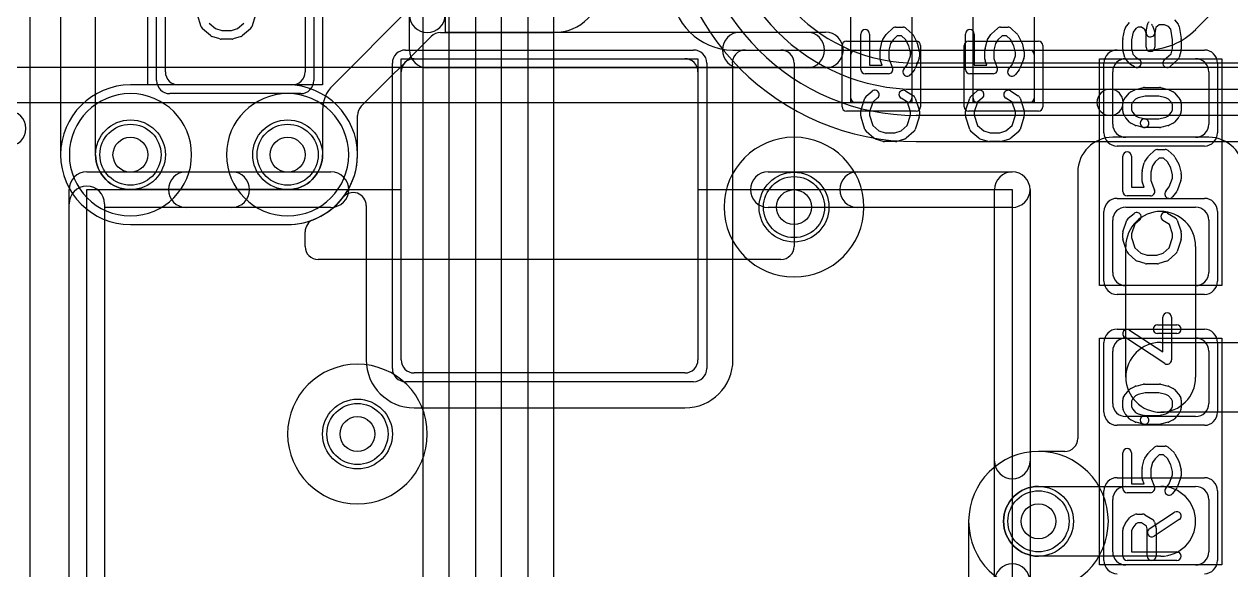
# Model space of a CAD drawing. Extents: x 0 to 23.1, y -0.5 to 20.
# Drawn here: x 7.39 to 14.3, y 7.92 to 11.05 of the extents above; entities that cross this region are included whole.
import ezdxf

# ---------------------------------------------------------------- set-up
doc = ezdxf.new("R2010")
doc.units = 0
for name, color, linetype in [('Hole', 1, 'CONTINUOUS'), ('L1', 3, 'CONTINUOUS'), ('L2', 3, 'CONTINUOUS'), ('L3', 3, 'CONTINUOUS'), ('L4', 3, 'CONTINUOUS'), ('MetalMask-A', 176, 'CONTINUOUS'), ('PartsArea-A', 111, 'CONTINUOUS'), ('PartsSilk-A', 221, 'CONTINUOUS'), ('Resist-A', 2, 'CONTINUOUS'), ('Resist-B', 2, 'CONTINUOUS'), ('Silk-A', 140, 'CONTINUOUS')]:
    doc.layers.add(name, color=color, linetype=linetype)

msp = doc.modelspace()

# ---------------------------------------------------------------- linework, layer by layer
at = {"layer": 'Hole'}
for centre in [(8, 10.3), (8.9, 10.3), (11.8, 10), (9.3, 8.7), (13.2, 8.2)]:
    msp.add_circle(centre, 0.1, dxfattribs=at)
at = {"layer": 'L1'}
for p, q in [((14.10003, 11.01713), (14.76089, 11.67799)), ((8.2, 10.775), (8.2, 11.345)), ((9, 11.345), (9, 10.775)), ((7.59996, 11.3), (7.59996, 10.3)), ((7.8, 10.3), (7.8, 11.3)), ((9.60246, 11.14142), (9.15858, 10.69754)), ((9.77495, 10.99996), (10.42503, 10.99996)), ((9.322, 10.57806), (9.72194, 10.978)), ((9.625, 10.85), (11.175, 10.85)), ((11.45, 10.89996), (11.72503, 10.89996)), ((11.52146, 10.89996), (13.81716, 10.89996)), ((12.125, 10.625), (12.125, 10.875)), ((12.15, 10.9), (12.45, 10.9)), ((12.475, 10.875), (12.475, 10.625)), ((12.825, 10.625), (12.825, 10.875)), ((12.85, 10.9), (13.15, 10.9)), ((13.175, 10.875), (13.175, 10.625)), ((13.7, 10.85), (14.1, 10.85)), ((11.8, 10.82499), (11.8, 9.77497)), ((9.55, 9.125), (9.55, 10.775)), ((11.25, 10.775), (11.25, 9.125)), ((11.45004, 9.125), (11.45004, 10.775)), ((13.625, 10.475), (13.625, 10.775)), ((14.175, 10.775), (14.175, 10.475)), ((8.925, 10.7), (8.275, 10.7)), ((12.45, 10.6), (12.15, 10.6)), ((13.15, 10.6), (12.85, 10.6)), ((9.1, 10.55612), (9.1, 10.3)), ((9.30004, 10.3), (9.30004, 10.52505)), ((14.17504, 10.4), (13.62496, 10.4)), ((14.1, 10.4), (13.7, 10.4)), ((13.42496, 10.2), (13.42496, 8.67504)), ((8.9, 10.1), (8, 10.1)), ((9.34996, 10.00833), (9.34996, 9.125)), ((13.7, 10), (14.1, 10)), ((8, 9.89996), (8.9, 9.89996)), ((13.625, 9.625), (13.625, 9.925)), ((14.175, 9.925), (14.175, 9.625)), ((9, 9.77497), (9, 9.85839)), ((13.7, 9.025), (13.7, 9.775)), ((14.1, 9.775), (14.1, 9.025)), ((11.72503, 9.7), (9.07497, 9.7)), ((14.1, 9.55), (13.7, 9.55)), ((13.7, 9.25), (14.1, 9.25)), ((13.9, 9.225), (15, 9.225)), ((13.625, 8.875), (13.625, 9.175)), ((14.175, 9.175), (14.175, 8.875)), ((11.175, 9.05), (9.625, 9.05)), ((9.625, 8.84996), (11.175, 8.84996)), ((14.1, 8.8), (13.7, 8.8)), ((15, 8.825), (13.9, 8.825)), ((13.34996, 8.60004), (13.2, 8.60004)), ((13.2, 8.4), (13.9, 8.4)), ((13.7, 8.4), (14.1, 8.4)), ((13.625, 8.025), (13.625, 8.325)), ((14.175, 8.325), (14.175, 8.025)), ((12.79996, 8.2), (12.79996, 7.52405)), ((13.9, 8), (13.2, 8)), ((14.1, 7.95), (13.7, 7.95))]:
    msp.add_line(p, q, dxfattribs=at)
for centre in [(8, 10.3), (8.9, 10.3), (11.8, 10), (9.3, 8.7), (13.2, 8.2)]:
    msp.add_circle(centre, 0.2, dxfattribs=at)
for centre, radius, start, end in [((10.42503, 11.27497), 0.27501, -90, 0), ((11.45, 11.25), 0.35004, 180, -90), ((9.77495, 10.92499), 0.07497, 90, 135), ((13.81716, 11.3), 0.40004, -90, -45), ((9.625, 10.775), 0.075, 90, 180), ((11.175, 10.775), 0.075, 0, 90), ((11.52146, 10.82496), 0.075, 90, -171.79751), ((11.72503, 10.82499), 0.07497, 0, 90), ((12.15, 10.875), 0.025, 90, 180), ((12.45, 10.875), 0.025, 0, 90), ((12.85, 10.875), 0.025, 90, 180), ((13.15, 10.875), 0.025, 0, 90), ((13.7, 10.775), 0.075, 90, 180), ((14.1, 10.775), 0.075, 0, 90), ((11.175, 10.77501), 0.27504, -0.002083, 8.204342), ((8.275, 10.775), 0.075, 180, -90), ((8.925, 10.775), 0.075, -90, 0), ((9.3, 10.55612), 0.2, 135, 180), ((9.37501, 10.52505), 0.07497, 135, 180), ((12.15, 10.625), 0.025, 180, -90), ((12.45, 10.625), 0.025, -90, 0), ((12.85, 10.625), 0.025, 180, -90), ((13.15, 10.625), 0.025, -90, 0), ((13.7, 10.475), 0.075, 180, -90), ((14.1, 10.475), 0.075, -90, 0), ((13.62496, 10.2), 0.2, 90, 180), ((14.17504, 10.2), 0.2, 0, 90), ((8, 10.3), 0.40004, 180, -90), ((8, 10.3), 0.2, 180, -90), ((8.9, 10.3), 0.2, -90, 0), ((8.9, 10.3), 0.40004, -68.339019, 0), ((8.90001, 10.3), 0.40004, -90.001432, -37.879129), ((9.27496, 10.00833), 0.075, 0, 142.121666), ((13.7, 9.925), 0.075, 90, 180), ((13.9, 9.775), 0.2, 0, 180), ((14.1, 9.925), 0.075, 0, 90), ((9.07497, 9.85839), 0.07497, 111.832633, 180), ((9.07533, 9.85853), 0.07497, 111.658078, 112.127813), ((9.07497, 9.77497), 0.07497, 180, -90), ((11.72503, 9.77497), 0.07497, -90, 0), ((13.7, 9.625), 0.075, 180, -90), ((14.1, 9.625), 0.075, -90, 0), ((13.7, 9.175), 0.075, 90, 180), ((13.9, 9.025), 0.2, 90, -90), ((14.1, 9.175), 0.075, 0, 90), ((9.625, 9.125), 0.27504, 180, -90), ((9.625, 9.125), 0.075, 180, -90), ((11.175, 9.125), 0.27504, -90, 0), ((11.175, 9.125), 0.075, -90, 0), ((13.9, 9.025), 0.2, 180, 0), ((13.7, 8.875), 0.075, 180, -90), ((14.1, 8.875), 0.075, -90, 0), ((13.34996, 8.67504), 0.075, -90, 0), ((13.2, 8.2), 0.40004, 90, 180), ((13.2, 8.2), 0.2, 90, -90), ((13.7, 8.325), 0.075, 90, 180), ((13.9, 8.2), 0.2, -90, 90), ((14.1, 8.325), 0.075, 0, 90), ((13.7, 8.025), 0.075, 180, -90), ((14.1, 8.025), 0.075, -90, 0)]:
    msp.add_arc(centre, radius, start, end, dxfattribs=at)
at = {"layer": 'L2'}
for p, q in [((8.9, 10.70004), (8, 10.70004)), ((8, 9.89996), (8.9, 9.89996))]:
    msp.add_line(p, q, dxfattribs=at)
for centre in [(11.8, 10), (9.3, 8.7)]:
    msp.add_circle(centre, 0.2, dxfattribs=at)
for centre, start, end in [((8, 10.3), 90, -90), ((8.9, 10.3), -90, 90), ((13.2, 8.2), 90, -90), ((13.2, 8.2), -90, 90)]:
    msp.add_arc(centre, 0.40004, start, end, dxfattribs=at)
at = {"layer": 'L3'}
for p, q in [((14.61268, 10.80004), (3.7, 10.80004)), ((3.7, 10.6), (14.53094, 10.6))]:
    msp.add_line(p, q, dxfattribs=at)
for centre in [(8, 10.3), (8.9, 10.3), (13.2, 8.2)]:
    msp.add_circle(centre, 0.2, dxfattribs=at)
for centre, start, end in [((11.8, 10), 90, -90), ((11.8, 10), -90, 90), ((9.3, 8.7), 90, -90), ((9.3, 8.7), -90, 90)]:
    msp.add_arc(centre, 0.40004, start, end, dxfattribs=at)
at = {"layer": 'L4'}
for p, q in [((10.125, 7.36302), (10.125, 12.925)), ((10.275, 12.925), (10.275, 7.36302)), ((10.42504, 7.36303), (10.42504, 12.925)), ((9.67496, 12.65185), (9.67496, 6.66105)), ((9.825, 6.66105), (9.825, 12.65575)), ((9.975, 12.65575), (9.975, 6.66105)), ((7.42504, 4.37517), (7.42504, 12.23697)), ((14.64932, 10.82504), (12.5, 10.82504)), ((12.5, 10.675), (13.61, 10.675)), ((13.61, 10.675), (14.70234, 10.675)), ((13.61, 10.525), (12.5, 10.525)), ((14.70234, 10.525), (13.61, 10.525)), ((12.5, 10.37496), (14.64931, 10.37496))]:
    msp.add_line(p, q, dxfattribs=at)
for centre in [(8, 10.3), (8.9, 10.3), (11.8, 10), (9.3, 8.7), (13.2, 8.2)]:
    msp.add_circle(centre, 0.2, dxfattribs=at)
for centre, radius, start, end in [((12.5, 11.8), 1.42504, 180, -90), ((12.5, 11.8), 1.275, 180, -90), ((12.5, 11.8), 1.125, 180, -90), ((12.5, 11.8), 0.97496, 180, -90), ((8, 10.3), 0.35004, 90, -90), ((8, 10.3), 0.35004, -90, 90), ((8.9, 10.3), 0.35004, 90, -90), ((8.9, 10.3), 0.35004, -90, 90), ((13.61, 10.6), 0.075, 90, -90), ((13.61, 10.6), 0.075, -90, 90), ((13.2, 8.2), 0.40004, 90, -90), ((13.2, 8.2), 0.40004, -90, 90)]:
    msp.add_arc(centre, radius, start, end, dxfattribs=at)
at = {"layer": 'MetalMask-A'}
for p, q in [((8.2, 10.775), (8.2, 11.345)), ((9, 11.345), (9, 10.775)), ((9.625, 10.85), (11.175, 10.85)), ((12.125, 10.625), (12.125, 10.875)), ((12.15, 10.9), (12.45, 10.9)), ((12.475, 10.875), (12.475, 10.625)), ((12.825, 10.625), (12.825, 10.875)), ((12.85, 10.9), (13.15, 10.9)), ((13.175, 10.875), (13.175, 10.625)), ((13.7, 10.85), (14.1, 10.85)), ((9.55, 9.125), (9.55, 10.775)), ((11.25, 10.775), (11.25, 9.125)), ((13.625, 10.475), (13.625, 10.775)), ((14.175, 10.775), (14.175, 10.475)), ((8.925, 10.7), (8.275, 10.7)), ((12.45, 10.6), (12.15, 10.6)), ((13.15, 10.6), (12.85, 10.6)), ((14.1, 10.4), (13.7, 10.4)), ((13.7, 10), (14.1, 10)), ((13.625, 9.625), (13.625, 9.925)), ((14.175, 9.925), (14.175, 9.625)), ((14.1, 9.55), (13.7, 9.55)), ((13.7, 9.25), (14.1, 9.25)), ((13.625, 8.875), (13.625, 9.175)), ((14.175, 9.175), (14.175, 8.875)), ((11.175, 9.05), (9.625, 9.05)), ((14.1, 8.8), (13.7, 8.8)), ((13.7, 8.4), (14.1, 8.4)), ((13.625, 8.025), (13.625, 8.325)), ((14.175, 8.325), (14.175, 8.025)), ((14.1, 7.95), (13.7, 7.95))]:
    msp.add_line(p, q, dxfattribs=at)
for centre, radius, start, end in [((9.625, 10.775), 0.075, 90, 180), ((11.175, 10.775), 0.075, 0, 90), ((12.15, 10.875), 0.025, 90, 180), ((12.45, 10.875), 0.025, 0, 90), ((12.85, 10.875), 0.025, 90, 180), ((13.15, 10.875), 0.025, 0, 90), ((13.7, 10.775), 0.075, 90, 180), ((14.1, 10.775), 0.075, 0, 90), ((8.275, 10.775), 0.075, 180, -90), ((8.925, 10.775), 0.075, -90, 0), ((12.15, 10.625), 0.025, 180, -90), ((12.45, 10.625), 0.025, -90, 0), ((12.85, 10.625), 0.025, 180, -90), ((13.15, 10.625), 0.025, -90, 0), ((13.7, 10.475), 0.075, 180, -90), ((14.1, 10.475), 0.075, -90, 0), ((13.7, 9.925), 0.075, 90, 180), ((14.1, 9.925), 0.075, 0, 90), ((13.7, 9.625), 0.075, 180, -90), ((14.1, 9.625), 0.075, -90, 0), ((13.7, 9.175), 0.075, 90, 180), ((14.1, 9.175), 0.075, 0, 90), ((9.625, 9.125), 0.075, 180, -90), ((11.175, 9.125), 0.075, -90, 0), ((13.7, 8.875), 0.075, 180, -90), ((14.1, 8.875), 0.075, -90, 0), ((13.7, 8.325), 0.075, 90, 180), ((14.1, 8.325), 0.075, 0, 90), ((13.7, 8.025), 0.075, 180, -90), ((14.1, 8.025), 0.075, -90, 0)]:
    msp.add_arc(centre, radius, start, end, dxfattribs=at)
at = {"layer": 'PartsArea-A'}
for p, q in [((8.1, 10.7), (8.1, 12.7)), ((9.1, 12.7), (9.1, 10.7)), ((12.125, 10.6), (12.125, 11.4)), ((12.475, 11.4), (12.475, 10.6)), ((12.825, 10.6), (12.825, 11.4)), ((13.175, 11.4), (13.175, 10.6)), ((9.55, 10.1), (9.55, 10.85)), ((9.55, 10.85), (11.25, 10.85)), ((11.25, 10.85), (11.25, 10.1)), ((13.55, 9.55), (13.55, 10.85)), ((13.55, 10.85), (14.25, 10.85)), ((14.25, 10.85), (14.25, 9.55)), ((9.1, 10.7), (8.1, 10.7)), ((12.475, 10.6), (12.125, 10.6)), ((13.175, 10.6), (12.825, 10.6)), ((7.75, 5.3), (7.75, 10.1)), ((7.75, 10.1), (9.55, 10.1)), ((11.25, 10.1), (13.05, 10.1)), ((13.05, 10.1), (13.05, 5.3)), ((14.25, 9.55), (13.55, 9.55)), ((13.55, 7.95), (13.55, 9.25)), ((13.55, 9.25), (14.25, 9.25)), ((14.25, 9.25), (14.25, 7.95)), ((14.25, 7.95), (13.55, 7.95))]:
    msp.add_line(p, q, dxfattribs=at)
at = {"layer": 'PartsSilk-A'}
for p, q in [((9.5984, 10.9), (9.5984, 14.4)), ((9.8016, 14.2984), (9.8016, 11.0016)), ((8.40582, 11.03266), (8.3836, 11.1021)), ((8.7164, 11.1021), (8.69418, 11.03266)), ((13.699, 11.02951), (13.72122, 11.05729)), ((13.97795, 11.07217), (14.00017, 11.04717)), ((8.45761, 10.98258), (8.41317, 11.02147)), ((8.45132, 11.05452), (8.48656, 11.02368)), ((8.48656, 11.02368), (8.52234, 11.0125)), ((8.52234, 11.0125), (8.57766, 11.0125)), ((8.57766, 11.0125), (8.61344, 11.02368)), ((8.61344, 11.02368), (8.64868, 11.05452)), ((8.68683, 11.02147), (8.64239, 10.98258)), ((9.8016, 11.0016), (11.98081, 11.0016)), ((12.18241, 10.78889), (12.18241, 10.99167)), ((12.23241, 10.99167), (12.23241, 10.81389)), ((12.30883, 10.96109), (12.32735, 10.98887)), ((12.33125, 10.99343), (12.36458, 11.02399)), ((12.38148, 11.03056), (12.42593, 11.03056)), ((12.44283, 11.02399), (12.47616, 10.99343)), ((12.78241, 10.78889), (12.78241, 10.99167)), ((12.83241, 10.99167), (12.83241, 10.81389)), ((12.90883, 10.96109), (12.92735, 10.98887)), ((12.93125, 10.99343), (12.96458, 11.02399)), ((12.98148, 11.03056), (13.02593, 11.03056)), ((13.04283, 11.02399), (13.07616, 10.99343)), ((13.68295, 10.96626), (13.69406, 11.01904)), ((13.74176, 11.00292), (13.73241, 10.95851)), ((13.7576, 11.02273), (13.74176, 11.00292)), ((13.77013, 11.03056), (13.7576, 11.02273)), ((13.78913, 11.03056), (13.77013, 11.03056)), ((13.80285, 11.02198), (13.78913, 11.03056)), ((13.80803, 11.0168), (13.80285, 11.02198)), ((13.81574, 10.9956), (13.80803, 11.0168)), ((13.81574, 10.91667), (13.81574, 10.9956)), ((13.81613, 11.00438), (13.82354, 11.04605)), ((13.85313, 11.0391), (13.86424, 11.00854)), ((13.87117, 11.02831), (13.86535, 10.99562)), ((13.86574, 11), (13.86574, 10.91667)), ((13.89053, 11.04444), (13.87117, 11.02831)), ((13.92093, 11.04444), (13.89053, 11.04444)), ((13.94437, 11.03468), (13.92093, 11.04444)), ((13.95795, 11.01941), (13.94437, 11.03468)), ((13.96759, 10.95912), (13.95795, 11.01941)), ((14.00617, 11.03451), (14.01728, 10.96506)), ((8.51106, 10.96364), (8.46661, 10.97753)), ((8.58148, 10.9625), (8.51852, 10.9625)), ((8.63339, 10.97753), (8.58894, 10.96364)), ((12.29427, 10.90884), (12.30538, 10.95328)), ((12.35283, 10.93696), (12.34352, 10.8997)), ((12.36727, 10.95862), (12.35283, 10.93696)), ((12.39121, 10.98056), (12.36727, 10.95862)), ((12.4162, 10.98056), (12.39121, 10.98056)), ((12.43921, 10.95946), (12.4162, 10.98056)), ((12.45797, 10.92428), (12.43921, 10.95946)), ((12.46759, 10.88581), (12.45797, 10.92428)), ((12.48132, 10.98676), (12.50354, 10.94509)), ((12.50573, 10.93939), (12.51684, 10.89495)), ((12.89427, 10.90884), (12.90538, 10.95328)), ((12.95283, 10.93696), (12.94352, 10.8997)), ((12.96727, 10.95862), (12.95283, 10.93696)), ((12.99121, 10.98056), (12.96727, 10.95862)), ((13.0162, 10.98056), (12.99121, 10.98056)), ((13.03921, 10.95946), (13.0162, 10.98056)), ((13.05797, 10.92428), (13.03921, 10.95946)), ((13.06759, 10.88581), (13.05797, 10.92428)), ((13.08132, 10.98676), (13.10354, 10.94509)), ((13.10573, 10.93939), (13.11684, 10.89495)), ((13.68241, 10.90556), (13.68241, 10.96111)), ((13.73241, 10.95851), (13.73241, 10.90884)), ((13.96759, 10.90884), (13.96759, 10.95912)), ((14.01759, 10.96111), (14.01759, 10.90556)), ((12.29352, 10.84722), (12.29352, 10.90278)), ((12.34352, 10.8997), (12.34352, 10.85182)), ((12.34352, 10.85182), (12.3641, 10.79779)), ((12.4484, 10.81534), (12.46759, 10.86571)), ((12.46759, 10.86571), (12.46759, 10.88581)), ((12.51595, 10.85221), (12.49373, 10.79388)), ((12.51759, 10.88889), (12.51759, 10.86111)), ((12.89352, 10.84722), (12.89352, 10.90278)), ((12.94352, 10.8997), (12.94352, 10.85182)), ((12.94352, 10.85182), (12.9641, 10.79779)), ((13.0484, 10.81534), (13.06759, 10.86571)), ((13.06759, 10.86571), (13.06759, 10.88581)), ((13.11595, 10.85221), (13.09373, 10.79388)), ((13.11759, 10.88889), (13.11759, 10.86111)), ((13.69436, 10.85745), (13.68325, 10.89912)), ((13.73241, 10.90884), (13.74115, 10.87606)), ((13.74115, 10.87606), (13.75704, 10.85818)), ((13.75704, 10.85818), (13.77621, 10.8462)), ((13.92058, 10.84381), (13.95929, 10.87769)), ((13.95929, 10.87769), (13.96759, 10.90884)), ((14.01675, 10.89912), (14.00564, 10.85745)), ((11.98081, 10.7984), (9.7, 10.7984)), ((12.23241, 10.81389), (12.30446, 10.81389)), ((12.30446, 10.81389), (12.29516, 10.83832)), ((12.42863, 10.79062), (12.4484, 10.81534)), ((12.48989, 10.78716), (12.46767, 10.75938)), ((12.83241, 10.81389), (12.90446, 10.81389)), ((12.90446, 10.81389), (12.89516, 10.83832)), ((13.02863, 10.79062), (13.0484, 10.81534)), ((13.08989, 10.78716), (13.06767, 10.75938)), ((13.72205, 10.82228), (13.69983, 10.84728)), ((13.74971, 10.8038), (13.72749, 10.81769)), ((13.99794, 10.84508), (13.9535, 10.80619)), ((12.34074, 10.76389), (12.20741, 10.76389)), ((12.94074, 10.76389), (12.80741, 10.76389)), ((12.21363, 10.63588), (12.24696, 10.66365)), ((12.43918, 10.66564), (12.48362, 10.63787)), ((12.81363, 10.63588), (12.84696, 10.66365)), ((13.03918, 10.66564), (13.08362, 10.63787)), ((13.69983, 10.6305), (13.72205, 10.6555)), ((13.72956, 10.66125), (13.75178, 10.67236)), ((13.7569, 10.67425), (13.80135, 10.68536)), ((13.80741, 10.68611), (13.89259, 10.68611)), ((13.89865, 10.68536), (13.9431, 10.67425)), ((13.94822, 10.67236), (13.97044, 10.66125)), ((13.97795, 10.6555), (14.00017, 10.6305)), ((12.18369, 10.5579), (12.20591, 10.62457)), ((12.2511, 10.60202), (12.23241, 10.54594)), ((12.27896, 10.62523), (12.2511, 10.60202)), ((12.4495, 10.60023), (12.41268, 10.62324)), ((12.46759, 10.54594), (12.4495, 10.60023)), ((12.49409, 10.62457), (12.51631, 10.5579)), ((12.78369, 10.5579), (12.80591, 10.62457)), ((12.8511, 10.60202), (12.83241, 10.54594)), ((12.87896, 10.62523), (12.8511, 10.60202)), ((13.0495, 10.60023), (13.01268, 10.62324)), ((13.06759, 10.54594), (13.0495, 10.60023)), ((13.09409, 10.62457), (13.11631, 10.5579)), ((13.68241, 10.55), (13.68241, 10.59444)), ((13.6857, 10.60684), (13.69681, 10.62629)), ((13.73894, 10.59923), (13.73241, 10.5878)), ((13.73241, 10.5878), (13.73241, 10.5559)), ((13.75623, 10.61868), (13.73894, 10.59923)), ((13.77169, 10.62641), (13.75623, 10.61868)), ((13.81049, 10.63611), (13.77169, 10.62641)), ((13.88951, 10.63611), (13.81049, 10.63611)), ((13.92831, 10.62641), (13.88951, 10.63611)), ((13.94377, 10.61868), (13.92831, 10.62641)), ((13.96106, 10.59923), (13.94377, 10.61868)), ((13.96759, 10.5878), (13.96106, 10.59923)), ((13.96759, 10.5559), (13.96759, 10.5878)), ((14.00319, 10.62629), (14.0143, 10.60684)), ((14.01759, 10.59444), (14.01759, 10.55)), ((12.18241, 10.52222), (12.18241, 10.55)), ((12.20582, 10.44516), (12.1836, 10.5146)), ((12.23241, 10.54594), (12.23241, 10.52612)), ((12.23241, 10.52612), (12.25132, 10.46702)), ((12.44868, 10.46702), (12.46759, 10.52612)), ((12.46759, 10.52612), (12.46759, 10.54594)), ((12.5164, 10.5146), (12.49418, 10.44516)), ((12.51759, 10.55), (12.51759, 10.52222)), ((12.78241, 10.52222), (12.78241, 10.55)), ((12.80582, 10.44516), (12.7836, 10.5146)), ((12.83241, 10.54594), (12.83241, 10.52612)), ((12.83241, 10.52612), (12.85132, 10.46702)), ((13.04868, 10.46702), (13.06759, 10.52612)), ((13.06759, 10.52612), (13.06759, 10.54594)), ((13.1164, 10.5146), (13.09418, 10.44516)), ((13.11759, 10.55), (13.11759, 10.52222)), ((13.69616, 10.5166), (13.68505, 10.53882)), ((13.72205, 10.48617), (13.69983, 10.51117)), ((13.73241, 10.5559), (13.7394, 10.54192)), ((13.7394, 10.54192), (13.75623, 10.52299)), ((13.75623, 10.52299), (13.77169, 10.51526)), ((13.77169, 10.51526), (13.81347, 10.50481)), ((13.80741, 10.50556), (13.88951, 10.50556)), ((13.88951, 10.50556), (13.92831, 10.51526)), ((13.92831, 10.51526), (13.94377, 10.52299)), ((13.94377, 10.52299), (13.9606, 10.54192)), ((13.9606, 10.54192), (13.96759, 10.5559)), ((14.00017, 10.51117), (13.97795, 10.48617)), ((14.01495, 10.53882), (14.00384, 10.5166)), ((12.25132, 10.46702), (12.28656, 10.43618)), ((12.28656, 10.43618), (12.32234, 10.425)), ((12.37766, 10.425), (12.41344, 10.43618)), ((12.41344, 10.43618), (12.44868, 10.46702)), ((12.85132, 10.46702), (12.88656, 10.43618)), ((12.88656, 10.43618), (12.92234, 10.425)), ((12.97766, 10.425), (13.01344, 10.43618)), ((13.01344, 10.43618), (13.04868, 10.46702)), ((13.75178, 10.46931), (13.72956, 10.48042)), ((13.80135, 10.45631), (13.7569, 10.46742)), ((13.89259, 10.45556), (13.80741, 10.45556)), ((13.9431, 10.46742), (13.89865, 10.45631)), ((13.97044, 10.48042), (13.94822, 10.46931)), ((12.25761, 10.39508), (12.21317, 10.43397)), ((12.31106, 10.37614), (12.26661, 10.39003)), ((12.38148, 10.375), (12.31852, 10.375)), ((12.32234, 10.425), (12.37766, 10.425)), ((12.43339, 10.39003), (12.38894, 10.37614)), ((12.48683, 10.43397), (12.44239, 10.39508)), ((12.85761, 10.39508), (12.81317, 10.43397)), ((12.91106, 10.37614), (12.86661, 10.39003)), ((12.98148, 10.375), (12.91852, 10.375)), ((12.92234, 10.425), (12.97766, 10.425)), ((13.03339, 10.39003), (12.98894, 10.37614)), ((13.08683, 10.43397), (13.04239, 10.39508)), ((13.83125, 10.29343), (13.86458, 10.32399)), ((13.88148, 10.33056), (13.92593, 10.33056)), ((13.94283, 10.32399), (13.97616, 10.29343)), ((13.68241, 10.08889), (13.68241, 10.29167)), ((13.73241, 10.29167), (13.73241, 10.11389)), ((13.79427, 10.20884), (13.80538, 10.25328)), ((13.80883, 10.26109), (13.82735, 10.28887)), ((13.85283, 10.23696), (13.84352, 10.1997)), ((13.86727, 10.25862), (13.85283, 10.23696)), ((13.89121, 10.28056), (13.86727, 10.25862)), ((13.9162, 10.28056), (13.89121, 10.28056)), ((13.93921, 10.25946), (13.9162, 10.28056)), ((13.95797, 10.22428), (13.93921, 10.25946)), ((13.98132, 10.28676), (14.00354, 10.24509)), ((14.00573, 10.23939), (14.01684, 10.19495)), ((7.75, 10.2016), (9.1484, 10.2016)), ((11.6516, 10.2016), (13.05, 10.2016)), ((13.79352, 10.14722), (13.79352, 10.20278)), ((13.84352, 10.1997), (13.84352, 10.15182)), ((13.9484, 10.11534), (13.96759, 10.16571)), ((13.96759, 10.18581), (13.95797, 10.22428)), ((13.96759, 10.16571), (13.96759, 10.18581)), ((14.01759, 10.18889), (14.01759, 10.16111)), ((7.6484, 5.3), (7.6484, 10.1)), ((12.9484, 5.4016), (12.9484, 10.1)), ((13.1516, 10.1), (13.1516, 5.3)), ((13.73241, 10.11389), (13.80446, 10.11389)), ((13.80446, 10.11389), (13.79516, 10.13832)), ((13.84352, 10.15182), (13.8641, 10.09779)), ((13.92863, 10.09062), (13.9484, 10.11534)), ((14.01595, 10.15221), (13.99373, 10.09388)), ((13.84074, 10.06389), (13.70741, 10.06389)), ((13.98989, 10.08716), (13.96767, 10.05938)), ((9.1484, 9.9984), (7.8516, 9.9984)), ((7.8516, 9.9984), (7.8516, 5.4016)), ((13.05, 9.9984), (11.6516, 9.9984)), ((13.71363, 9.93588), (13.74696, 9.96365)), ((13.93918, 9.96564), (13.98362, 9.93787)), ((13.68369, 9.8579), (13.70591, 9.92457)), ((13.7511, 9.90202), (13.73241, 9.84594)), ((13.77896, 9.92523), (13.7511, 9.90202)), ((13.9495, 9.90023), (13.91268, 9.92324)), ((13.96759, 9.84594), (13.9495, 9.90023)), ((13.99409, 9.92457), (14.01631, 9.8579)), ((13.68241, 9.82222), (13.68241, 9.85)), ((13.70582, 9.74516), (13.6836, 9.8146)), ((13.73241, 9.84594), (13.73241, 9.82612)), ((13.73241, 9.82612), (13.75132, 9.76702)), ((13.94868, 9.76702), (13.96759, 9.82612)), ((13.96759, 9.82612), (13.96759, 9.84594)), ((14.0164, 9.8146), (13.99418, 9.74516)), ((14.01759, 9.85), (14.01759, 9.82222)), ((13.75132, 9.76702), (13.78656, 9.73618)), ((13.91344, 9.73618), (13.94868, 9.76702)), ((13.75761, 9.69508), (13.71317, 9.73397)), ((13.81106, 9.67614), (13.76661, 9.69003)), ((13.78656, 9.73618), (13.82234, 9.725)), ((13.88148, 9.675), (13.81852, 9.675)), ((13.82234, 9.725), (13.87766, 9.725)), ((13.87766, 9.725), (13.91344, 9.73618)), ((13.93339, 9.69003), (13.88894, 9.67614)), ((13.98683, 9.73397), (13.94239, 9.69508)), ((13.91204, 9.17119), (13.91204, 9.36944)), ((13.96204, 9.36944), (13.96204, 9.125)), ((13.72108, 9.29593), (13.91204, 9.17119)), ((13.88148, 9.325), (13.99259, 9.325)), ((13.99259, 9.275), (13.88148, 9.275)), ((13.92337, 9.10407), (13.69374, 9.25407)), ((13.7569, 8.97425), (13.80135, 8.98536)), ((13.80741, 8.98611), (13.89259, 8.98611)), ((13.89865, 8.98536), (13.9431, 8.97425)), ((13.6857, 8.90684), (13.69681, 8.92629)), ((13.69983, 8.9305), (13.72205, 8.9555)), ((13.72956, 8.96125), (13.75178, 8.97236)), ((13.75623, 8.91868), (13.73894, 8.89923)), ((13.77169, 8.92641), (13.75623, 8.91868)), ((13.81049, 8.93611), (13.77169, 8.92641)), ((13.88951, 8.93611), (13.81049, 8.93611)), ((13.92831, 8.92641), (13.88951, 8.93611)), ((13.94377, 8.91868), (13.92831, 8.92641)), ((13.96106, 8.89923), (13.94377, 8.91868)), ((13.94822, 8.97236), (13.97044, 8.96125)), ((13.97795, 8.9555), (14.00017, 8.9305)), ((14.00319, 8.92629), (14.0143, 8.90684)), ((13.68241, 8.85), (13.68241, 8.89444)), ((13.73894, 8.89923), (13.73241, 8.8878)), ((13.73241, 8.8878), (13.73241, 8.8559)), ((13.73241, 8.8559), (13.7394, 8.84192)), ((13.9606, 8.84192), (13.96759, 8.8559)), ((13.96759, 8.8878), (13.96106, 8.89923)), ((13.96759, 8.8559), (13.96759, 8.8878)), ((14.01759, 8.89444), (14.01759, 8.85)), ((13.69616, 8.8166), (13.68505, 8.83882)), ((13.72205, 8.78617), (13.69983, 8.81117)), ((13.75178, 8.76931), (13.72956, 8.78042)), ((13.7394, 8.84192), (13.75623, 8.82299)), ((13.75623, 8.82299), (13.77169, 8.81526)), ((13.77169, 8.81526), (13.81347, 8.80481)), ((13.80741, 8.80556), (13.88951, 8.80556)), ((13.88951, 8.80556), (13.92831, 8.81526)), ((13.92831, 8.81526), (13.94377, 8.82299)), ((13.94377, 8.82299), (13.9606, 8.84192)), ((13.97044, 8.78042), (13.94822, 8.76931)), ((14.00017, 8.81117), (13.97795, 8.78617)), ((14.01495, 8.83882), (14.00384, 8.8166)), ((13.80135, 8.75631), (13.7569, 8.76742)), ((13.89259, 8.75556), (13.80741, 8.75556)), ((13.9431, 8.76742), (13.89865, 8.75631)), ((13.68241, 8.38889), (13.68241, 8.59167)), ((13.73241, 8.59167), (13.73241, 8.41389)), ((13.80883, 8.56109), (13.82735, 8.58887)), ((13.83125, 8.59343), (13.86458, 8.62399)), ((13.89121, 8.58056), (13.86727, 8.55862)), ((13.88148, 8.63056), (13.92593, 8.63056)), ((13.9162, 8.58056), (13.89121, 8.58056)), ((13.93921, 8.55946), (13.9162, 8.58056)), ((13.94283, 8.62399), (13.97616, 8.59343)), ((13.98132, 8.58676), (14.00354, 8.54509)), ((13.79352, 8.44722), (13.79352, 8.50278)), ((13.79427, 8.50884), (13.80538, 8.55328)), ((13.85283, 8.53696), (13.84352, 8.4997)), ((13.86727, 8.55862), (13.85283, 8.53696)), ((13.95797, 8.52428), (13.93921, 8.55946)), ((13.96759, 8.48581), (13.95797, 8.52428)), ((14.00573, 8.53939), (14.01684, 8.49495)), ((13.80446, 8.41389), (13.79516, 8.43832)), ((13.84352, 8.4997), (13.84352, 8.45182)), ((13.84352, 8.45182), (13.8641, 8.39779)), ((13.9484, 8.41534), (13.96759, 8.46571)), ((13.96759, 8.46571), (13.96759, 8.48581)), ((14.01595, 8.45221), (13.99373, 8.39388)), ((14.01759, 8.48889), (14.01759, 8.46111)), ((13.84074, 8.36389), (13.70741, 8.36389)), ((13.73241, 8.41389), (13.80446, 8.41389)), ((13.92863, 8.39062), (13.9484, 8.41534)), ((13.98989, 8.38716), (13.96767, 8.35938)), ((13.72956, 8.22792), (13.75178, 8.23903)), ((13.76296, 8.24167), (13.7963, 8.24167)), ((13.80955, 8.23787), (13.85399, 8.21009)), ((13.83447, 8.15703), (13.97891, 8.25148)), ((13.68456, 8.16015), (13.69567, 8.18515)), ((13.6983, 8.1897), (13.72052, 8.22026)), ((13.74029, 8.16243), (13.73241, 8.1447)), ((13.75737, 8.18593), (13.74029, 8.16243)), ((13.76886, 8.19167), (13.75737, 8.18593)), ((13.78913, 8.19167), (13.76886, 8.19167)), ((13.81913, 8.17292), (13.78913, 8.19167)), ((13.82315, 8.15783), (13.81913, 8.17292)), ((13.82315, 8), (13.82315, 8.15783)), ((14.00627, 8.20964), (13.86183, 8.11519)), ((13.8649, 8.19533), (13.87231, 8.16755)), ((13.87315, 8.16111), (13.87315, 8)), ((13.68241, 8), (13.68241, 8.15)), ((13.73241, 8.1447), (13.73241, 8.025)), ((13.73241, 8.025), (13.99259, 8.025)), ((13.99259, 7.975), (13.70741, 7.975))]:
    msp.add_line(p, q, dxfattribs=at)
for centre, radius, start, end in [((13.84815, 11.04167), 0.025, 129.790899, 169.916736), ((8.42963, 11.04028), 0.025, -162.253582, -131.188082), ((8.67037, 11.04028), 0.025, -48.811918, -17.746418), ((11.98081, 10.9), 0.1016, -90, 90), ((12.20741, 10.99167), 0.025, 0, 180), ((12.34815, 10.975), 0.025, 132.5203, 146.309933), ((12.38148, 11.00556), 0.025, 90, 132.517452), ((12.42593, 11.00556), 0.025, 47.4797, 90), ((12.45926, 10.975), 0.025, 28.061701, 47.482548), ((12.80741, 10.99167), 0.025, 0, 180), ((12.94815, 10.975), 0.025, 132.5203, 146.309933), ((12.98148, 11.00556), 0.025, 90, 132.517452), ((13.02593, 11.00556), 0.025, 47.4797, 90), ((13.05926, 10.975), 0.025, 28.061701, 47.482548), ((13.71852, 11.01389), 0.025, 141.333033, 168.112983), ((13.84074, 11), 0.025, 169.908369, -10.083264), ((13.82963, 11.03056), 0.025, 19.97136, 45), ((13.84074, 11), 0.025, 0, 19.97859), ((13.98148, 11.03056), 0.025, 9.089372, 41.630694), ((8.47407, 11.00139), 0.025, -131.188082, -107.362228), ((8.51852, 10.9875), 0.025, -107.362228, -90), ((8.58148, 10.9875), 0.025, -90, -72.637772), ((8.62593, 11.00139), 0.025, -72.637772, -48.811918), ((12.32963, 10.94722), 0.025, 146.303576, 165.963757), ((12.48148, 10.93333), 0.025, 14.030684, 28.068205), ((12.92963, 10.94722), 0.025, 146.303576, 165.963757), ((13.08148, 10.93333), 0.025, 14.030684, 28.068205), ((13.70741, 10.96111), 0.025, 168.110161, 180), ((13.99259, 10.96111), 0.025, 0, 9.088668), ((9.7, 10.9), 0.1016, 180, -90), ((12.31852, 10.90278), 0.025, 165.969316, 180), ((12.49259, 10.86111), 0.025, -20.856498, 0), ((12.49259, 10.88889), 0.025, 0, 14.036243), ((12.91852, 10.90278), 0.025, 165.969316, 180), ((13.09259, 10.86111), 0.025, -20.856498, 0), ((13.09259, 10.88889), 0.025, 0, 14.036243), ((13.70741, 10.90556), 0.025, 180, -165.07115), ((13.71852, 10.86389), 0.025, -165.074487, -138.369306), ((13.84074, 10.91667), 0.025, 180, 0), ((13.98148, 10.86389), 0.025, -48.811918, -14.92885), ((13.99259, 10.90556), 0.025, -14.925513, 0), ((12.20741, 10.78889), 0.025, 180, -90), ((12.31852, 10.84722), 0.025, 180, -159.146359), ((12.34074, 10.78889), 0.025, -90, 20.856498), ((12.44815, 10.775), 0.025, 141.333033, -38.654777), ((12.47037, 10.80278), 0.025, -38.666967, -20.853641), ((12.80741, 10.78889), 0.025, 180, -90), ((12.91852, 10.84722), 0.025, 180, -159.146359), ((12.94074, 10.78889), 0.025, -90, 20.856498), ((13.04815, 10.775), 0.025, 141.333033, -38.654777), ((13.07037, 10.80278), 0.025, -38.666967, -20.853641), ((13.74074, 10.83889), 0.025, -138.372169, -122.010019), ((13.76296, 10.825), 0.025, -122.005383, 57.989981), ((13.93704, 10.825), 0.025, 131.188082, -48.810424), ((12.26296, 10.64444), 0.025, -50.209101, 129.800498), ((12.42593, 10.64444), 0.025, 57.994617, -122.000747), ((12.86296, 10.64444), 0.025, -50.209101, 129.800498), ((13.02593, 10.64444), 0.025, 57.994617, -122.000747), ((13.74074, 10.63889), 0.025, 116.565051, 138.37217), ((13.76296, 10.65), 0.025, 104.030684, 116.565051), ((13.80741, 10.66111), 0.025, 90, 104.030684), ((13.89259, 10.66111), 0.025, 75.969316, 90), ((13.93704, 10.65), 0.025, 63.434949, 75.969316), ((13.95926, 10.63889), 0.025, 41.627831, 63.434949), ((12.22963, 10.61667), 0.025, 129.790899, 161.579545), ((12.47037, 10.61667), 0.025, 18.420455, 57.994617), ((12.82963, 10.61667), 0.025, 129.790899, 161.579545), ((13.07037, 10.61667), 0.025, 18.420455, 57.994617), ((13.70741, 10.59444), 0.025, 150.266489, 180), ((13.71852, 10.61389), 0.025, 138.372169, 150.266489), ((13.98148, 10.61389), 0.025, 29.733511, 41.62783), ((13.99259, 10.59444), 0.025, 0, 29.733511), ((7.3, 10.45), 0.1016, -90, 90), ((12.20741, 10.55), 0.025, 161.579545, 180), ((12.20741, 10.52222), 0.025, 180, -162.253582), ((12.49259, 10.55), 0.025, 0, 18.420455), ((12.49259, 10.52222), 0.025, -17.746418, 0), ((12.80741, 10.55), 0.025, 161.579545, 180), ((12.80741, 10.52222), 0.025, 180, -162.253582), ((13.09259, 10.55), 0.025, 0, 18.420455), ((13.09259, 10.52222), 0.025, -17.746418, 0), ((13.70741, 10.55), 0.025, 180, -153.434949), ((13.71852, 10.52778), 0.025, -153.434949, -138.37217), ((13.80741, 10.48056), 0.025, 90, -90), ((13.80741, 10.48056), 0.025, -104.030684, 75.96679), ((13.98148, 10.52778), 0.025, -41.627831, -26.565051), ((13.99259, 10.55), 0.025, -26.565051, 0), ((12.22963, 10.45278), 0.025, -162.253582, -131.188082), ((12.47037, 10.45278), 0.025, -48.811918, -17.746418), ((12.82963, 10.45278), 0.025, -162.253582, -131.188082), ((13.07037, 10.45278), 0.025, -48.811918, -17.746418), ((13.74074, 10.50278), 0.025, -138.372169, -116.565051), ((13.76296, 10.49167), 0.025, -116.565051, -104.030684), ((13.89259, 10.48056), 0.025, -90, -75.969316), ((13.93704, 10.49167), 0.025, -75.969316, -63.434949), ((13.95926, 10.50278), 0.025, -63.434949, -41.62783), ((12.27407, 10.41389), 0.025, -131.188082, -107.362228), ((12.31852, 10.4), 0.025, -107.362228, -90), ((12.38148, 10.4), 0.025, -90, -72.637772), ((12.42593, 10.41389), 0.025, -72.637772, -48.811918), ((12.87407, 10.41389), 0.025, -131.188082, -107.362228), ((12.91852, 10.4), 0.025, -107.362228, -90), ((12.98148, 10.4), 0.025, -90, -72.637772), ((13.02593, 10.41389), 0.025, -72.637772, -48.811918), ((13.70741, 10.29167), 0.025, 0, 180), ((13.88148, 10.30556), 0.025, 90, 132.517452), ((13.92593, 10.30556), 0.025, 47.4797, 90), ((13.82963, 10.24722), 0.025, 146.303576, 165.963757), ((13.84815, 10.275), 0.025, 132.5203, 146.309933), ((13.95926, 10.275), 0.025, 28.061701, 47.482548), ((13.98148, 10.23333), 0.025, 14.030684, 28.068205), ((7.75, 10.1), 0.1016, 90, 180), ((9.1484, 10.1), 0.1016, -90, 90), ((11.6516, 10.1), 0.1016, 90, -90), ((13.05, 10.1), 0.1016, 0, 180), ((13.05, 10.1), 0.1016, -90, 90), ((13.81852, 10.20278), 0.025, 165.969316, 180), ((13.99259, 10.16111), 0.025, -20.856498, 0), ((13.99259, 10.18889), 0.025, 0, 14.036243), ((13.81852, 10.14722), 0.025, 180, -159.146359), ((13.84074, 10.08889), 0.025, -90, 20.856498), ((13.94815, 10.075), 0.025, 141.333033, -38.654777), ((13.97037, 10.10278), 0.025, -38.666967, -20.853641), ((13.70741, 10.08889), 0.025, 180, -90), ((13.76296, 9.94444), 0.025, -50.209101, 129.800498), ((13.92593, 9.94444), 0.025, 57.994617, -122.000747), ((13.72963, 9.91667), 0.025, 129.790899, 161.579545), ((13.97037, 9.91667), 0.025, 18.420455, 57.994617), ((13.70741, 9.85), 0.025, 161.579545, 180), ((13.70741, 9.82222), 0.025, 180, -162.253582), ((13.99259, 9.85), 0.025, 0, 18.420455), ((13.99259, 9.82222), 0.025, -17.746418, 0), ((13.72963, 9.75278), 0.025, -162.253582, -131.188082), ((13.97037, 9.75278), 0.025, -48.811918, -17.746418), ((13.77407, 9.71389), 0.025, -131.188082, -107.362228), ((13.81852, 9.7), 0.025, -107.362228, -90), ((13.88148, 9.7), 0.025, -90, -72.637772), ((13.92593, 9.71389), 0.025, -72.637772, -48.811918), ((13.93704, 9.36944), 0.025, 0, 180), ((13.70741, 9.275), 0.025, 56.850263, -123.153564), ((13.88148, 9.3), 0.025, 90, -90), ((13.99259, 9.3), 0.025, -90, 90), ((13.93704, 9.125), 0.025, -123.149737, 0), ((13.80741, 8.96111), 0.025, 90, 104.030684), ((13.89259, 8.96111), 0.025, 75.969316, 90), ((13.71852, 8.91389), 0.025, 138.372169, 150.266489), ((13.74074, 8.93889), 0.025, 116.565051, 138.37217), ((13.76296, 8.95), 0.025, 104.030684, 116.565051), ((13.93704, 8.95), 0.025, 63.434949, 75.969316), ((13.95926, 8.93889), 0.025, 41.627831, 63.434949), ((13.98148, 8.91389), 0.025, 29.733511, 41.62783), ((13.70741, 8.89444), 0.025, 150.266489, 180), ((13.70741, 8.85), 0.025, 180, -153.434949), ((13.99259, 8.89444), 0.025, 0, 29.733511), ((13.99259, 8.85), 0.025, -26.565051, 0), ((13.71852, 8.82778), 0.025, -153.434949, -138.37217), ((13.74074, 8.80278), 0.025, -138.372169, -116.565051), ((13.80741, 8.78056), 0.025, 90, -90), ((13.80741, 8.78056), 0.025, -104.030684, 75.96679), ((13.95926, 8.80278), 0.025, -63.434949, -41.62783), ((13.98148, 8.82778), 0.025, -41.627831, -26.565051), ((13.76296, 8.79167), 0.025, -116.565051, -104.030684), ((13.89259, 8.78056), 0.025, -90, -75.969316), ((13.93704, 8.79167), 0.025, -75.969316, -63.434949), ((13.70741, 8.59167), 0.025, 0, 180), ((13.84815, 8.575), 0.025, 132.5203, 146.309933), ((13.88148, 8.60556), 0.025, 90, 132.517452), ((13.92593, 8.60556), 0.025, 47.4797, 90), ((13.95926, 8.575), 0.025, 28.061701, 47.482548), ((13.81852, 8.50278), 0.025, 165.969316, 180), ((13.82963, 8.54722), 0.025, 146.303576, 165.963757), ((13.98148, 8.53333), 0.025, 14.030684, 28.068205), ((13.81852, 8.44722), 0.025, 180, -159.146359), ((13.99259, 8.46111), 0.025, -20.856498, 0), ((13.99259, 8.48889), 0.025, 0, 14.036243), ((13.70741, 8.38889), 0.025, 180, -90), ((13.84074, 8.38889), 0.025, -90, 20.856498), ((13.94815, 8.375), 0.025, 141.333033, -38.654777), ((13.97037, 8.40278), 0.025, -38.666967, -20.853641), ((13.74074, 8.20556), 0.025, 116.565051, 143.979316), ((13.76296, 8.21667), 0.025, 90, 116.565051), ((13.7963, 8.21667), 0.025, 57.994617, 90), ((13.99259, 8.23056), 0.025, -56.818537, 123.180863), ((13.70741, 8.15), 0.025, 156.049145, 180), ((13.71852, 8.175), 0.025, 143.982737, 156.039637), ((13.84815, 8.13611), 0.025, 123.181463, -56.819137), ((13.84074, 8.18889), 0.025, 14.925513, 57.989981), ((13.84815, 8.16111), 0.025, 0, 14.935268), ((13.99259, 8), 0.025, -90, 90), ((13.70741, 8), 0.025, 180, -90), ((13.84815, 8), 0.025, 180, 0)]:
    msp.add_arc(centre, radius, start, end, dxfattribs=at)
at = {"layer": 'Resist-A'}
for p, q in [((8.15, 10.725), (8.15, 11.395)), ((9.05, 11.395), (9.05, 10.725)), ((12.075, 10.575), (12.075, 10.925)), ((12.1, 10.95), (12.5, 10.95)), ((12.525, 10.925), (12.525, 10.575)), ((12.775, 10.575), (12.775, 10.925)), ((12.8, 10.95), (13.2, 10.95)), ((13.225, 10.925), (13.225, 10.575)), ((9.575, 10.9), (11.225, 10.9)), ((13.65, 10.9), (14.15, 10.9)), ((9.5, 9.075), (9.5, 10.825)), ((11.3, 10.825), (11.3, 9.075)), ((13.575, 10.425), (13.575, 10.825)), ((14.225, 10.825), (14.225, 10.425)), ((8.975, 10.65), (8.225, 10.65)), ((12.5, 10.55), (12.1, 10.55)), ((13.2, 10.55), (12.8, 10.55)), ((14.15, 10.35), (13.65, 10.35)), ((13.65, 10.05), (14.15, 10.05)), ((13.575, 9.575), (13.575, 9.975)), ((14.225, 9.975), (14.225, 9.575)), ((14.15, 9.5), (13.65, 9.5)), ((13.65, 9.3), (14.15, 9.3)), ((13.575, 8.825), (13.575, 9.225)), ((14.225, 9.225), (14.225, 8.825)), ((11.225, 9), (9.575, 9)), ((14.15, 8.75), (13.65, 8.75)), ((13.65, 8.45), (14.15, 8.45)), ((13.575, 7.975), (13.575, 8.375)), ((14.225, 8.375), (14.225, 7.975))]:
    msp.add_line(p, q, dxfattribs=at)
for centre in [(8, 10.3), (8.9, 10.3), (11.8, 10), (9.3, 8.7), (13.2, 8.2)]:
    msp.add_circle(centre, 0.175, dxfattribs=at)
for centre, radius, start, end in [((12.1, 10.925), 0.025, 90, 180), ((12.5, 10.925), 0.025, 0, 90), ((12.8, 10.925), 0.025, 90, 180), ((13.2, 10.925), 0.025, 0, 90), ((9.575, 10.825), 0.075, 90, 180), ((11.225, 10.825), 0.075, 0, 90), ((13.65, 10.825), 0.075, 90, 180), ((14.15, 10.825), 0.075, 0, 90), ((8.225, 10.725), 0.075, 180, -90), ((8.975, 10.725), 0.075, -90, 0), ((12.1, 10.575), 0.025, 180, -90), ((12.5, 10.575), 0.025, -90, 0), ((12.8, 10.575), 0.025, 180, -90), ((13.2, 10.575), 0.025, -90, 0), ((13.65, 10.425), 0.075, 180, -90), ((14.15, 10.425), 0.075, -90, 0), ((13.65, 9.975), 0.075, 90, 180), ((14.15, 9.975), 0.075, 0, 90), ((13.65, 9.575), 0.075, 180, -90), ((14.15, 9.575), 0.075, -90, 0), ((13.65, 9.225), 0.075, 90, 180), ((14.15, 9.225), 0.075, 0, 90), ((9.575, 9.075), 0.075, 180, -90), ((11.225, 9.075), 0.075, -90, 0), ((13.65, 8.825), 0.075, 180, -90), ((14.15, 8.825), 0.075, -90, 0), ((13.65, 8.375), 0.075, 90, 180), ((14.15, 8.375), 0.075, 0, 90), ((13.65, 7.975), 0.075, 180, -90), ((14.15, 7.975), 0.075, -90, 0)]:
    msp.add_arc(centre, radius, start, end, dxfattribs=at)
at = {"layer": 'Resist-B'}
for centre in [(8, 10.3), (8.9, 10.3), (11.8, 10), (9.3, 8.7), (13.2, 8.2)]:
    msp.add_circle(centre, 0.175, dxfattribs=at)
at = {"layer": 'Silk-A'}
for p, q in [((11.49124, 11.0016), (11.8734, 11.0016)), ((11.8734, 10.7984), (11.49124, 10.7984)), ((8.3191, 10.2016), (8.5809, 10.2016)), ((12.16308, 10.2016), (13.05, 10.2016)), ((12.9484, 8.54544), (12.9484, 10.1)), ((13.1516, 10.1), (13.1516, 8.54544)), ((7.6484, 5.38165), (7.6484, 10.01835)), ((7.8516, 10.01835), (7.8516, 5.38165)), ((8.5809, 9.9984), (8.3191, 9.9984)), ((13.05, 9.9984), (12.16308, 9.9984))]:
    msp.add_line(p, q, dxfattribs=at)
for centre, start, end in [((9.7, 11.1016), 180, 0), ((11.49124, 10.9), 90, -90), ((11.8734, 10.9), -90, 90), ((7.3, 10.45), -90, 90), ((8.3191, 10.1), 90, -90), ((8.5809, 10.1), -90, 90), ((12.16308, 10.1), 90, -90), ((13.05, 10.1), 0, 180), ((13.05, 10.1), -90, 90), ((7.75, 10.01835), 0, 180), ((13.05, 8.54544), 180, 0), ((13.05, 7.85456), 0, 180)]:
    msp.add_arc(centre, 0.1016, start, end, dxfattribs=at)

doc.saveas('drawing.dxf')
